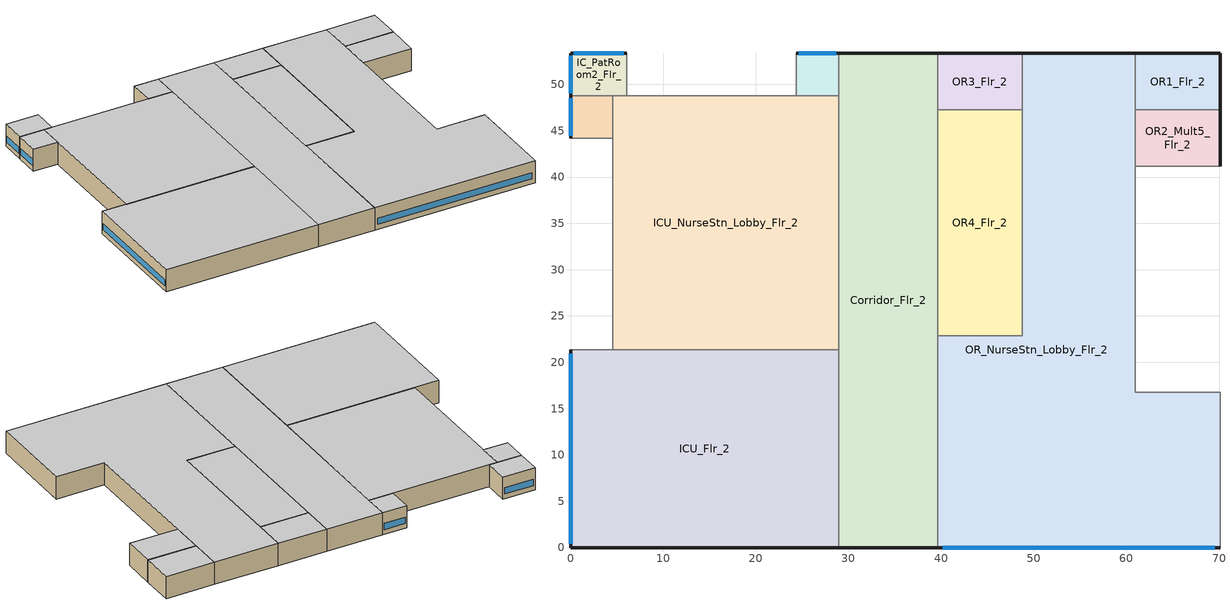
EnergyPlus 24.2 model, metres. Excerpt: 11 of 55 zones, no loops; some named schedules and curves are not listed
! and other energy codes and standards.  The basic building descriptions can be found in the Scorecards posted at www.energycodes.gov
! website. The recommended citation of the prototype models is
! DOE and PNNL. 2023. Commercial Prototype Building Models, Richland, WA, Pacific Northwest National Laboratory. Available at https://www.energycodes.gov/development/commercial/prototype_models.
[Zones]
OR1_Flr_2
 floor adiabatic (int_slab_floor): 70.1,53.34 70.1,47.24 60.96,47.24 60.96,53.34 z4.27
 wall outside (nonres_ext_wall_mid): 70.1,47.24 70.1,53.34 60.96,53.34 z4.27:8.54
 wall adiabatic (int_wall): 60.96,53.34 60.96,47.24 70.1,47.24 z4.27:8.54
 ceiling adiabatic (int_slab_ceiling): 60.96,53.34 60.96,47.24 70.1,47.24 70.1,53.34 z8.54
OR2_Mult5_Flr_2
 floor adiabatic (int_slab_floor): 70.1,47.24 70.1,41.15 60.96,41.15 60.96,47.24 z4.27
 wall outside (nonres_ext_wall_mid): 70.1,41.15 70.1,47.24 z4.27:8.54
 wall adiabatic (int_wall): 70.1,47.24 60.96,47.24 60.96,41.15 70.1,41.15 z4.27:8.54
 ceiling adiabatic (int_slab_ceiling): 60.96,47.24 60.96,41.15 70.1,41.15 70.1,47.24 z8.54
OR3_Flr_2
 floor adiabatic (int_slab_floor): 48.77,53.34 48.77,47.24 39.62,47.24 39.62,53.34 z4.27
 wall outside (nonres_ext_wall_mid): 48.77,53.34 39.62,53.34 z4.27:8.54
 wall adiabatic (int_wall): 39.62,53.34 39.62,47.24 48.77,47.24 48.77,53.34 z4.27:8.54
 ceiling adiabatic (int_slab_ceiling): 39.62,53.34 39.62,47.24 48.77,47.24 48.77,53.34 z8.54
OR4_Flr_2
 floor adiabatic (int_slab_floor): 48.77,47.24 48.77,22.86 39.62,22.86 39.62,47.24 z4.27
 wall adiabatic (int_wall): 48.77,47.24 39.62,47.24 39.62,22.86 48.77,22.86 48.77,47.24 z4.27:8.54
 ceiling adiabatic (int_slab_ceiling): 39.62,47.24 39.62,22.86 48.77,22.86 48.77,47.24 z8.54
IC_PatRoom1_Mult5_Flr_2
 floor adiabatic (int_slab_floor): 28.96,53.34 28.96,48.77 24.38,48.77 24.38,53.34 z4.27
 wall outside (nonres_ext_wall_mid): 28.96,53.34 24.38,53.34 z4.27:8.54
 wall adiabatic (int_wall): 24.38,53.34 24.38,48.77 28.96,48.77 28.96,53.34 z4.27:8.54
 window (NonresWindow_U_0.248_SHGC_West_0.21): 28.68,53.34 24.66,53.34 z5.18:6.4
 ceiling adiabatic (int_slab_ceiling): 24.38,53.34 24.38,48.77 28.96,48.77 28.96,53.34 z8.54
IC_PatRoom2_Flr_2
 floor adiabatic (int_slab_floor): 6.1,53.34 6.1,48.77 0,48.77 0,53.34 z4.27
 wall outside (nonres_ext_wall_mid): 6.1,53.34 0,53.34 0,48.77 z4.27:8.54
 wall adiabatic (int_wall): 0,48.77 6.1,48.77 6.1,53.34 z4.27:8.54
 window (NonresWindow_U_0.248_SHGC_West_0.21): 5.73,53.34 0.37,53.34 z5.18:6.4
 window (NonresWindow_U_0.248_SHGC_South_0.21): 0,53.07 0,49.04 z5.18:6.4
 ceiling adiabatic (int_slab_ceiling): 0,53.34 0,48.77 6.1,48.77 6.1,53.34 z8.54
IC_PatRoom3_Mult6_Flr_2
 floor adiabatic (int_slab_floor): 4.57,48.77 4.57,44.2 0,44.2 0,48.77 z4.27
 wall outside (nonres_ext_wall_mid): 0,48.77 0,44.2 z4.27:8.54
 wall adiabatic (int_wall): 0,44.2 4.57,44.2 4.57,48.77 0,48.77 z4.27:8.54
 window (NonresWindow_U_0.248_SHGC_South_0.21): 0,48.49 0,44.47 z5.18:6.4
 ceiling adiabatic (int_slab_ceiling): 0,48.77 0,44.2 4.57,44.2 4.57,48.77 z8.54
ICU_Flr_2
 floor adiabatic (int_slab_floor): 28.96,21.34 28.96,0 0,0 0,21.34 z4.27
 wall outside (nonres_ext_wall_mid): 0,21.34 0,0 28.96,0 z4.27:8.54
 wall adiabatic (int_wall): 28.96,0 28.96,21.34 0,21.34 z4.27:8.54
 window (NonresWindow_U_0.248_SHGC_South_0.21): 0,20.94 0,0.4 z5.18:6.4
 ceiling adiabatic (int_slab_ceiling): 0,21.34 0,0 28.96,0 28.96,21.34 z8.54
ICU_NurseStn_Lobby_Flr_2
 floor adiabatic (int_slab_floor): 4.57,21.34 4.57,48.77 28.96,48.77 28.96,21.34 z4.27
 wall adiabatic (int_wall): 28.96,48.77 4.57,48.77 4.57,21.34 28.96,21.34 28.96,48.77 z4.27:8.54
 ceiling adiabatic (int_slab_ceiling): 4.57,21.34 28.96,21.34 28.96,48.77 4.57,48.77 z8.54
Corridor_Flr_2
 floor adiabatic (int_slab_floor): 39.62,53.34 39.62,0 28.96,0 28.96,53.34 z4.27
 wall outside (nonres_ext_wall_mid): 39.62,53.34 28.96,53.34 / 28.96,0 39.62,0 z4.27:8.54
 wall adiabatic (int_wall): 39.62,0 39.62,53.34 / 28.96,53.34 28.96,0 z4.27:8.54
 ceiling adiabatic (int_slab_ceiling): 28.96,53.34 28.96,0 39.62,0 39.62,53.34 z8.54
OR_NurseStn_Lobby_Flr_2
 floor adiabatic (int_slab_floor): 39.62,0 39.62,22.86 48.77,22.86 48.77,53.34 60.96,53.34 60.96,16.76 70.1,16.76 70.1,0 z4.27
 wall outside (nonres_ext_wall_mid): 60.96,53.34 48.77,53.34 / 39.62,0 70.1,0 z4.27:8.54
 wall adiabatic (int_wall): 48.77,53.34 48.77,22.86 39.62,22.86 39.62,0 / 70.1,0 70.1,16.76 60.96,16.76 60.96,53.34 z4.27:8.54
 window (NonresWindow_U_0.364_SHGC_East_0.359): 40.2,0 69.53,0 z5.18:6.4
 ceiling adiabatic (int_slab_ceiling): 39.62,0 70.1,0 70.1,16.76 60.96,16.76 60.96,53.34 48.77,53.34 48.77,22.86 39.62,22.86 z8.54
[Building]
Hospital: North Axis {deg}=-90; Terrain=City; Loads Convergence Tolerance Value {W}=0.04; Temperature Convergence Tolerance Value {deltaC}=0.2; Solar Distribution=FullInteriorAndExterior; Maximum Number of Warmup Days=25; Minimum Number of Warmup Days=6
[Site:Location]
New.York-John.F.Kennedy.Intl.AP_NY_USA WMO=744860: Latitude {deg}=40.66; Longitude {deg}=-73.8; Time Zone {hr}=-5; Elevation {m}=7
[SizingPeriod:DesignDay] Day of Month=21; Dry-Bulb Temperature Range Modifier Type=DefaultMultipliers; Humidity Condition Type=Wetbulb; Barometric Pressure {Pa}=101241; Rain Indicator=No; Snow Indicator=No; Daylight Saving Time Indicator=No
Name | Month | Day Type | Maximum Dry-Bulb Temperature {C} | Daily Dry-Bulb Temperature Range {deltaC} | Wetbulb or DewPoint at Maximum Dry-Bulb {C} | Wind Speed {m/s} | Wind Direction {deg} | Solar Model Indicator | Sky Clearness | ASHRAE Clear Sky Optical Depth for Beam Irradiance (taub) | ASHRAE Clear Sky Optical Depth for Diffuse Irradiance (taud)
New.York-John.F.Kennedy.Intl.AP_NY_USA Ann Htg 99.6% Condns DB | 1 | WinterDesignDay | -10.7 | 0 | -10.7 | 7.5 | 320 | ASHRAEClearSky | 0
New.York-John.F.Kennedy.Intl.AP_NY_USA Ann Clg .4% Condns DB=>MWB | 7 | SummerDesignDay | 32.1 | 7.4 | 23.1 | 5.6 | 230 | ASHRAETau |  | 0.541 | 1.8
[Site:WaterMainsTemperature]
Calculation Method=Correlation; Annual Average Outdoor Air Temperature {C}=12.4667; Maximum Difference In Monthly Average Outdoor Air Temperatures {deltaC}=25.2
[Site:GroundTemperature:FCfactorMethod]
14, 7.3, 3.3, 1.2, -0.2, 5.6, 10.9, 16.1, 21.7, 25, 24.8, 19.9
[Material:NoMass] Thermal Absorptance=0.9; Solar Absorptance=0.7
Name | Roughness | Thermal Resistance {m2-K/W} | Visible Absorptance
CP02 CARPET PAD | VeryRough | 0.21648 | 0.8
Nonres_Exterior_Wall_Insulation_mid | MediumSmooth | 1.04708 | 0.7
[Construction]
InteriorFurnishings: Std Wood 6inch
int_wall: G01 13mm gypsum board, G01 13mm gypsum board
int_slab_floor: 100mm Normalweight concrete floor, CP02 CARPET PAD
int_slab_ceiling: CP02 CARPET PAD, 100mm Normalweight concrete floor
nonres_ext_wall_mid: 200mm Normalweight concrete wall, Nonres_Exterior_Wall_Insulation_mid, G01 13mm gypsum board
NonresWindow_U_0.248_SHGC_South_0.21: Nonres Window Glazing Layer South
NonresWindow_U_0.364_SHGC_East_0.359: Nonres Window Glazing Layer East
NonresWindow_U_0.248_SHGC_West_0.21: Nonres Window Glazing Layer West
[Material]
Name | Roughness | Thickness {m} | Conductivity {W/m-K} | Density {kg/m3} | Specific Heat {J/kg-K} | Thermal Absorptance | Solar Absorptance | Visible Absorptance
Std Wood 6inch | MediumSmooth | 0.15 | 0.12 | 540 | 1210 | 0.9 | 0.7 | 0.7
G01 13mm gypsum board | Smooth | 0.0127 | 0.16 | 800 | 1090 | 0.9 | 0.7 | 0.5
200mm Normalweight concrete wall | MediumRough | 0.2032 | 2.31 | 2322 | 832
100mm Normalweight concrete floor | MediumRough | 0.1016 | 2.31 | 2322 | 832
[WindowMaterial:SimpleGlazingSystem]
Name | U-Factor {W/m2-K} | Solar Heat Gain Coefficient | Visible Transmittance
Nonres Window Glazing Layer South; Nonres Window Glazing Layer West | 1.40821 | 0.21 | 0.29
Nonres Window Glazing Layer East | 2.06689 | 0.359 | 0.3949
[Zone] Type=1; Ceiling Height {m}=4.2683; Floor Area {m2}=autocalculate; Part of Total Floor Area=YES
Name | Multiplier | Volume {m3}
OR1_Flr_2; OR3_Flr_2 | 1 | 237.91
OR2_Mult5_Flr_2 | 5 | 237.91
OR4_Flr_2 | 1 | 951.7
IC_PatRoom1_Mult5_Flr_2 | 5 | 89.21
IC_PatRoom2_Flr_2 | 1 | 118.96
IC_PatRoom3_Mult6_Flr_2 | 6 | 89.21
ICU_Flr_2 | 1 | 2637.63
ICU_NurseStn_Lobby_Flr_2 | 1 | 2854.51
Corridor_Flr_2 | 1 | 2428.79
OR_NurseStn_Lobby_Flr_2 | 1 | 4322.24
[InternalMass] Construction=InteriorFurnishings
Name | Zone or ZoneList | Surface Area {m2}
OR1_Flr_2_InternalMass_1 | OR1_Flr_2 | 111.4836
OR2_Mult5_Flr_2_InternalMass_1 | OR2_Mult5_Flr_2 | 111.4836
OR3_Flr_2_InternalMass_1 | OR3_Flr_2 | 111.4836
OR4_Flr_2_InternalMass_1 | OR4_Flr_2 | 445.9346
IC_PatRoom1_Mult5_Flr_2_InternalMass_1 | IC_PatRoom1_Mult5_Flr_2 | 41.8064
IC_PatRoom2_Flr_2_InternalMass_1 | IC_PatRoom2_Flr_2 | 55.7418
IC_PatRoom3_Mult6_Flr_2_InternalMass_1 | IC_PatRoom3_Mult6_Flr_2 | 41.8064
ICU_Flr_2_InternalMass_1 | ICU_Flr_2 | 1235.93
ICU_NurseStn_Lobby_Flr_2_InternalMass_1 | ICU_NurseStn_Lobby_Flr_2 | 1337.54
Corridor_Flr_2_InternalMass_1 | Corridor_Flr_2 | 1138.06
OR_NurseStn_Lobby_Flr_2_InternalMass_1 | OR_NurseStn_Lobby_Flr_2 | 2025.29
[People] Number of People Calculation Method=People; Fraction Radiant=0.3; Sensible Heat Fraction=AUTOCALCULATE; Activity Level Schedule=ACTIVITY_SCH; Enable ASHRAE 55 Comfort Warnings=No; Mean Radiant Temperature Calculation Type=EnclosureAveraged; Work Efficiency Schedule=WORK_EFF_SCH; Clothing Insulation Calculation Method=ClothingInsulationSchedule; Clothing Insulation Schedule=CLOTHING_SCH; Air Velocity Schedule=AIR_VELO_SCH; Thermal Comfort Model 1 Type=FANGER
Name | Zone or ZoneList or Space or SpaceList | Number of People Schedule | Number of People
OR1_Flr_2 | OR1_Flr_2 | BLDG_OCC_SCH | 2.9988
OR2_Mult5_Flr_2 | OR2_Mult5_Flr_2 | BLDG_OCC_SCH | 2.9988
OR3_Flr_2 | OR3_Flr_2 | BLDG_OCC_SCH | 2.9988
OR4_Flr_2 | OR4_Flr_2 | BLDG_OCC_SCH | 11.9956
IC_PatRoom1_Mult5_Flr_2 | IC_PatRoom1_Mult5_Flr_2 | BLDG_OCC_EXTD_SCH | 1.1244
IC_PatRoom2_Flr_2 | IC_PatRoom2_Flr_2 | BLDG_OCC_EXTD_SCH | 1.4994
IC_PatRoom3_Mult6_Flr_2 | IC_PatRoom3_Mult6_Flr_2 | BLDG_OCC_EXTD_SCH | 1.1244
ICU_Flr_2 | ICU_Flr_2 | BLDG_OCC_EXTD_SCH | 33.2462
ICU_NurseStn_Lobby_Flr_2 | ICU_NurseStn_Lobby_Flr_2 | BLDG_OCC_EXTD_SCH | 9.5946
Corridor_Flr_2 | Corridor_Flr_2 | BLDG_OCC_EXTD_SCH | 6.1228
OR_NurseStn_Lobby_Flr_2 | OR_NurseStn_Lobby_Flr_2 | BLDG_OCC_EXTD_SCH | 14.528
[Lights] Design Level Calculation Method=Watts/Area; Return Air Fraction=0; Fraction Radiant=0.7; Fraction Visible=0.2; Fraction Replaceable=1; Return Air Fraction Calculated from Plenum Temperature=No
Name | Zone or ZoneList or Space or SpaceList | Schedule | Watts per Floor Area {W/m2}
OR1_Flr_2_Lights | OR1_Flr_2 | ltg_sch6_or | 23.6214
OR2_Mult5_Flr_2_Lights | OR2_Mult5_Flr_2 | ltg_sch6_or | 23.6214
OR3_Flr_2_Lights | OR3_Flr_2 | ltg_sch6_or | 23.6214
OR4_Flr_2_Lights | OR4_Flr_2 | ltg_sch6_or | 23.6214
IC_PatRoom1_Mult5_Flr_2_Lights | IC_PatRoom1_Mult5_Flr_2 | ltg_sch7_ic | 12.06633
IC_PatRoom2_Flr_2_Lights | IC_PatRoom2_Flr_2 | ltg_sch7_ic | 12.06633
IC_PatRoom3_Mult6_Flr_2_Lights | IC_PatRoom3_Mult6_Flr_2 | ltg_sch7_ic | 12.06633
ICU_Flr_2_Lights | ICU_Flr_2 | ltg_sch7_ic | 12.06633
ICU_NurseStn_Lobby_Flr_2_Lights | ICU_NurseStn_Lobby_Flr_2 | ltg_sch8_nursstn | 10.9415
Corridor_Flr_2_Lights | Corridor_Flr_2 | ltg_sch4_corridor | 6.11427
OR_NurseStn_Lobby_Flr_2_Lights | OR_NurseStn_Lobby_Flr_2 | ltg_sch9_nursestn_lobby2 | 9.284939
[ElectricEquipment] Design Level Calculation Method=EquipmentLevel; Fraction Latent=0; Fraction Radiant=0.5; Fraction Lost=0
Name | Zone or ZoneList or Space or SpaceList | Schedule | Design Level {W}
OR1_Flr_2_MiscPlug_Equip | OR1_Flr_2 | BLDG_EQUIP_SCH | 2399.13
OR2_Mult5_Flr_2_MiscPlug_Equip | OR2_Mult5_Flr_2 | BLDG_EQUIP_SCH | 2399.13
OR3_Flr_2_MiscPlug_Equip | OR3_Flr_2 | BLDG_EQUIP_SCH | 2399.13
OR4_Flr_2_MiscPlug_Equip | OR4_Flr_2 | BLDG_EQUIP_SCH | 9596.51
IC_PatRoom1_Mult5_Flr_2_MiscPlug_Equip | IC_PatRoom1_Mult5_Flr_2 | BLDG_EQUIP_EXTD_SCH | 674.7548
IC_PatRoom2_Flr_2_MiscPlug_Equip | IC_PatRoom2_Flr_2 | BLDG_EQUIP_EXTD_SCH | 899.673
IC_PatRoom3_Mult6_Flr_2_MiscPlug_Equip | IC_PatRoom3_Mult6_Flr_2 | BLDG_EQUIP_EXTD_SCH | 674.7548
ICU_Flr_2_MiscPlug_Equip | ICU_Flr_2 | BLDG_EQUIP_EXTD_SCH | 19947.9
ICU_NurseStn_Lobby_Flr_2_MiscPlug_Equip | ICU_NurseStn_Lobby_Flr_2 | BLDG_EQUIP_EXTD_SCH | 14391.9
OR_NurseStn_Lobby_Flr_2_MiscPlug_Equip | OR_NurseStn_Lobby_Flr_2 | BLDG_EQUIP_EXTD_SCH | 11331.5
[Exterior:FuelEquipment] Fuel Use Type=Electricity
Name | Schedule | Design Level {W}
Elevators | BLDG_ELEVATORS | 34667.95
Elevators_Lights_Fan | ELEV_LIGHT_FAN_SCH_ADD_DF | 421.26
[Exterior:Lights]
Exterior_Lights: Schedule=Exterior_Lgt_ALWAYS_ON; Design Level {W}=7940.01; Control Option=AstronomicalClock
[ZoneInfiltration:DesignFlowRate] Schedule=INFIL_SCH_PNNL; Design Flow Rate Calculation Method=Flow/ExteriorWallArea; Flow Rate per Exterior Surface Area {m3/s-m2}=0.000569572; Constant Term Coefficient=0; Temperature Term Coefficient=0; Velocity Term Coefficient=0.224; Velocity Squared Term Coefficient=0
Name | Zone or ZoneList or Space or SpaceList
OR1_Flr_2_Infiltration | OR1_Flr_2
OR2_Mult5_Flr_2_Infiltration | OR2_Mult5_Flr_2
OR3_Flr_2_Infiltration | OR3_Flr_2
OR4_Flr_2_Infiltration | OR4_Flr_2
IC_PatRoom1_Mult5_Flr_2_Infiltration | IC_PatRoom1_Mult5_Flr_2
IC_PatRoom2_Flr_2_Infiltration | IC_PatRoom2_Flr_2
IC_PatRoom3_Mult6_Flr_2_Infiltration | IC_PatRoom3_Mult6_Flr_2
ICU_Flr_2_Infiltration | ICU_Flr_2
ICU_NurseStn_Lobby_Flr_2_Infiltration | ICU_NurseStn_Lobby_Flr_2
Corridor_Flr_2_Infiltration | Corridor_Flr_2
OR_NurseStn_Lobby_Flr_2_Infiltration | OR_NurseStn_Lobby_Flr_2
[ElectricLoadCenter:Transformer]
Transformer 1: Availability Schedule=Always_On; Transformer Usage=PowerInFromGrid; Rated Capacity {VA}=500000; Phase=3; Conductor Material=Aluminum; Full Load Temperature Rise {C}=150; Fraction of Eddy Current Losses=0.1; Performance Input Method=NominalEfficiency; Nameplate Efficiency=0.991; Per Unit Load for Nameplate Efficiency=0.35; Reference Temperature for Nameplate Efficiency {C}=75; Consider Transformer Loss for Utility Cost=Yes; Meter 1=Wired_LTG_Electricity; Meter 2=InteriorEquipment:Electricity
[Refrigeration:CompressorRack] Heat Rejection Location=OUTDOORS; Design Condenser Fan Power {W}=1000; Condenser Type=AirCooled
Name | Design Compressor Rack COP {W/W} | Compressor Rack COP Function of Temperature Curve | Condenser Fan Power Function of Temperature Curve | Refrigeration Case Name or WalkIn Name or CaseAndWalkInList
RACK1 | 2.3 | RACK1_RackCOPfTCurve | RACK1_RackCondFanCurve2 | RACK1CaseList
RACK2 | 6.93 | RACK2_RackCOPfTCurve |  | RACK2CaseList
[SetpointManager:Scheduled] Control Variable=Temperature; Schedule=VAV_SAT_SCH
Name | Setpoint Node or NodeList
VAV_ER SAT setpoint | VAV_ER Supply Equipment Outlet Node
VAV_OR SAT setpoint | VAV_OR Supply Equipment Outlet Node
VAV_ICU SAT setpoint | VAV_ICU Supply Equipment Outlet Node
VAV_PATRMS SAT setpoint | VAV_PATRMS Supply Equipment Outlet Node
VAV_LABS SAT setpoint | VAV_LABS Supply Equipment Outlet Node
[EnergyManagementSystem:Actuator]
Name | Actuated Component Unique | Actuated Component Type | Actuated Component Control Type
TowerCurveOutput | Tower_Fan_Curve | Curve | Curve Result
BypassHXStatus | Bypass Heat Exchanger Status | Schedule:Constant | Schedule Value
HRC_SPM_Reset | Heat Recovery Chiller Bypass Loop Setpoint Schedule | Schedule:Constant | Schedule Value
vav_1_MAX_OA_FRAC | VAV_1 Max OA Fraction | Schedule:Constant | Schedule Value
vav_2_MAX_OA_FRAC | VAV_2 Max OA Fraction | Schedule:Constant | Schedule Value
BoilerCurve | HeatSys1 BOILER EFFICIENCY CURVE | Curve | Curve Result
[AvailabilityManager:NightCycle] Applicability Schedule=Always_On; Fan Schedule=HVACOperationSchd; Control Type=CycleOnAny; Thermostat Tolerance {deltaC}=1; Cycling Run Time Control Type=FixedRunTime; Cycling Run Time {s}=1800
VAV_1 Availability Manager; VAV_2 Availability Manager; VAV_ER Availability Manager; VAV_OR Availability Manager; VAV_ICU Availability Manager; VAV_PATRMS Availability Manager; VAV_LABS Availability Manager; CAV_KITCHEN Availability Manager
[SCHEDULE:COMPACT]
ltg_sch7_ic; ltg_sch8_nursstn: Through: 12/31, For: SummerDesignDay, Until: 24:00, 1, For: WinterDesignDay, Until: 24:00, 0, For: Weekdays, Until: 8:00, 0.45, Until: 16:00, 0.81, Until: 24:00, 0.45, For: Saturday, Until: 8:00, 0.45, Until: 18:00, 0.72, Until: 24:00, 0.45, For: AllOtherDays, Until: 8:00, 0.45, Until: 16:00, 0.63, Until: 24:00, 0.45
ltg_sch4_corridor: Through: 12/31, For: SummerDesignDay, Until: 24:00, 1, For: WinterDesignDay, Until: 24:00, 0, For: Weekdays, Until: 8:00, 0.360831, Until: 16:00, 0.649499, Until: 24:00, 0.360831, For: Saturday, Until: 8:00, 0.360831, Until: 18:00, 0.577335, Until: 24:00, 0.360831, For: AllOtherDays, Until: 8:00, 0.360831, Until: 16:00, 0.505165, Until: 24:00, 0.360831
ltg_sch6_or: Through: 12/31, For: SummerDesignDay, Until: 24:00, 1, For: WinterDesignDay, Until: 24:00, 0, For: Weekdays, Until: 7:00, 0.09, Until: 8:00, 0.45, Until: 16:00, 0.81, Until: 23:00, 0.27, Until: 24:00, 0.09, For: Saturday, Until: 7:00, 0.09, Until: 8:00, 0.18, Until: 18:00, 0.36, Until: 24:00, 0.09, For: AllOtherDays, Until: 8:00, 0.045, Until: 16:00, 0.09, Until: 24:00, 0.045
ltg_sch9_nursestn_lobby2: Through: 12/31, For: SummerDesignDay, Until: 24:00, 1, For: WinterDesignDay, Until: 24:00, 0, For: Weekdays, Until: 8:00, 0.408, Until: 16:00, 0.7344, Until: 24:00, 0.408, For: Saturday, Until: 8:00, 0.408, Until: 18:00, 0.6528, Until: 24:00, 0.408, For: AllOtherDays, Until: 8:00, 0.408, Until: 16:00, 0.5712, Until: 24:00, 0.408
[Schedule:Compact]
BLDG_OCC_SCH: Through: 12/31, For: Weekdays, Until: 07:00, 0, Until: 08:00, 0.1, Until: 09:00, 0.5, Until: 17:00, 0.8, Until: 18:00, 0.5, Until: 20:00, 0.3, Until: 22:00, 0.2, Until: 24:00, 0, For: SummerDesignDay, Until: 24:00, 1, For: WinterDesignDay, Until: 24:00, 0, For: Saturday, Until: 07:00, 0, Until: 08:00, 0.1, Until: 09:00, 0.3, Until: 17:00, 0.4, Until: 19:00, 0.1, Until: 24:00, 0, For: Sunday Holidays AllOtherDays, Until: 08:00, 0, Until: 16:00, 0.05, Until: 24:00, 0
BLDG_OCC_EXTD_SCH: Through: 12/31, For: Weekdays, Until: 07:00, 0.4, Until: 08:00, 0.5, Until: 09:00, 0.6, Until: 17:00, 0.8, Until: 18:00, 0.6, Until: 20:00, 0.5, Until: 24:00, 0.4, For: SummerDesignDay, Until: 24:00, 1, For: WinterDesignDay, Until: 24:00, 0, For: Saturday, Until: 07:00, 0.4, Until: 08:00, 0.5, Until: 17:00, 0.6, Until: 19:00, 0.5, Until: 24:00, 0.4, For: Sunday Holidays AllOtherDays, Until: 08:00, 0.4, Until: 16:00, 0.6, Until: 24:00, 0.4
BLDG_EQUIP_SCH: Through: 12/31, For: Weekdays, Until: 07:00, 0.349268, Until: 08:00, 0.681801, Until: 16:00, 0.876602, Until: 22:00, 0.584401, Until: 23:00, 0.523902, Until: 24:00, 0.349268, For: SummerDesignDay, Until: 24:00, 1, For: WinterDesignDay, Until: 24:00, 0, For: Saturday, Until: 07:00, 0.349268, Until: 08:00, 0.487001, Until: 18:00, 0.633101, Until: 24:00, 0.349268, For: Sunday Holidays AllOtherDays, Until: 08:00, 0.261951, Until: 16:00, 0.349268, Until: 24:00, 0.261951
BLDG_EQUIP_EXTD_SCH: Through: 12/31, For: Weekdays, Until: 07:00, 0.4, Until: 08:00, 0.7, Until: 16:00, 0.9, Until: 23:00, 0.6, Until: 24:00, 0.4, For: SummerDesignDay, Until: 24:00, 1, For: WinterDesignDay, Until: 24:00, 0, For: Saturday, Until: 07:00, 0.4, Until: 08:00, 0.5, Until: 18:00, 0.65, Until: 24:00, 0.4, For: Sunday Holidays AllOtherDays, Until: 08:00, 0.4, Until: 16:00, 0.6, Until: 24:00, 0.4
BLDG_ELEVATORS: Through: 12/31, For: SummerDesignDay, Until: 24:00, 1, For: WinterDesignDay, Until: 24:00, 0.2, For: Weekdays, Until: 07:00, 0.2, Until: 08:00, 0.5, Until: 09:00, 0.75, Until: 10:00, 1, Until: 11:00, 1, Until: 12:00, 1, Until: 13:00, 0.75, Until: 14:00, 1, Until: 15:00, 1, Until: 16:00, 1, Until: 17:00, 1, Until: 18:00, 1, Until: 19:00, 0.52, Until: 20:00, 0.52, Until: 21:00, 0.52, Until: 22:00, 0.28, Until: 24:00, 0.2, For: Saturday, Until: 07:00, 0.2, Until: 08:00, 0.4, Until: 09:00, 0.46, Until: 10:00, 0.7, Until: 11:00, 0.7, Until: 12:00, 0.7, Until: 13:00, 0.51, Until: 14:00, 0.51, Until: 15:00, 0.51, Until: 16:00, 0.51, Until: 17:00, 0.51, Until: 18:00, 0.25, Until: 24:00, 0.2, For: AllOtherDays, Until: 08:00, 0.2, Until: 16:00, 0.4, Until: 24:00, 0.2
ACTIVITY_SCH: Through: 12/31, For: AllDays, Until: 24:00, 120
WORK_EFF_SCH: Through: 12/31, For: AllDays, Until: 24:00, 0
AIR_VELO_SCH: Through: 12/31, For: AllDays, Until: 24:00, 0.2
CLOTHING_SCH: Through: 04/30, For: AllDays, Until: 24:00, 1, Through: 09/30, For: AllDays, Until: 24:00, 0.5, Through: 12/31, For: AllDays, Until: 24:00, 1
